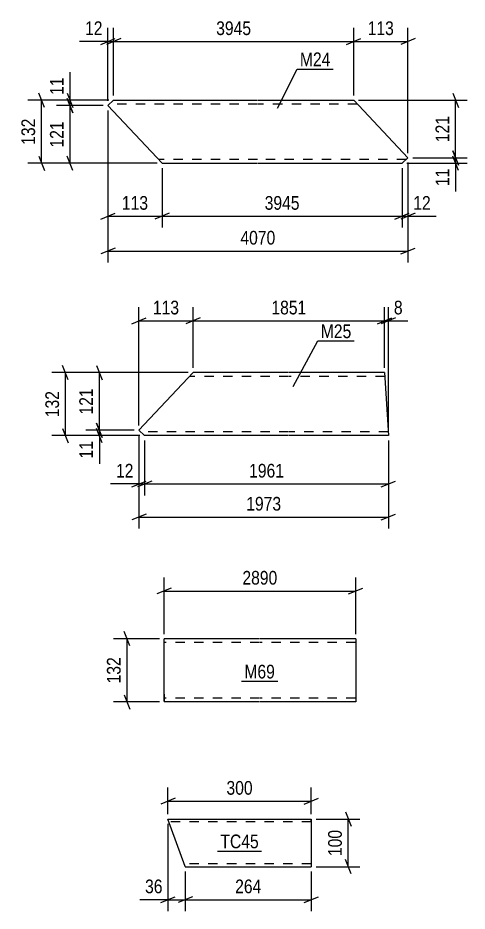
# Model space of a CAD drawing. Header units: millimetres. Extents: x 0 to 841, y 0 to 594.
# Drawn here: x 618.4 to 712.4, y 304 to 491 of the extents above; entities that cross this region are included whole.
import ezdxf

# ---------------------------------------------------------------- set-up
doc = ezdxf.new("R2010")
doc.units = ezdxf.units.MM
doc.linetypes.add('DXK_LINE_DOT2', pattern=[3.9198, 1.9599, -1.9599])
doc.styles.add('Arial Narrow', font='ARIALN.TTF', dxfattribs={"height": 0.2})

# ---------------------------------------------------------------- blocks, each defined once
blk = doc.blocks.new('Part-389636314-27026 - 27025')
at = {"color": 2, "linetype": 'Continuous'}
for p, q in [((643.68, 404.64), (655.03, 416.71)), ((675.03, 416.71), (655.03, 416.71)), ((695.13, 416.71), (675.13, 416.71)), ((695.13, 416.71), (695.94, 403.51)), ((644.89, 403.51), (643.68, 404.64)), ((675.03, 403.51), (644.89, 403.51)), ((695.94, 403.51), (675.13, 403.51))]:
    blk.add_line(p, q, dxfattribs=at)
at = {"color": 7, "linetype": 'DXK_LINE_DOT2'}
for p, q in [((675.03, 415.91), (654.28, 415.91)), ((695.18, 415.91), (675.13, 415.91)), ((675.03, 404.31), (644.04, 404.31)), ((695.9, 404.31), (675.13, 404.31)), ((695.9, 404.31), (695.89, 404.37))]:
    blk.add_line(p, q, dxfattribs=at)
blk = doc.blocks.new('Part-389636314-30167 - 30166')
at = {"color": 2, "linetype": 'Continuous'}
for p, q in [((653.37, 313.32), (649.77, 323.23)), ((649.77, 323.23), (679.77, 323.23)), ((679.77, 323.23), (679.77, 323.14)), ((679.77, 323.14), (679.77, 313.23)), ((653.37, 313.32), (653.41, 313.23)), ((653.41, 313.23), (679.77, 313.23))]:
    blk.add_line(p, q, dxfattribs=at)
at = {"color": 7, "linetype": 'DXK_LINE_DOT2'}
for p, q in [((679.77, 322.63), (649.98, 322.63)), ((679.77, 322.87), (679.77, 323.23)), ((679.77, 313.83), (653.19, 313.83))]:
    blk.add_line(p, q, dxfattribs=at)
blk = doc.blocks.new('Part-389636314-27040 - 27039')
at = {"color": 2, "linetype": 'Continuous'}
for p, q in [((668.97, 360.97), (648.97, 360.97)), ((648.97, 349.37), (648.97, 360.97)), ((689.07, 360.97), (669.07, 360.97)), ((689.07, 360.97), (689.07, 347.77)), ((648.97, 349.37), (648.97, 347.77)), ((668.97, 347.77), (648.97, 347.77)), ((689.07, 347.77), (669.07, 347.77))]:
    blk.add_line(p, q, dxfattribs=at)
at = {"color": 7, "linetype": 'DXK_LINE_DOT2'}
for p, q in [((668.97, 360.17), (648.97, 360.17)), ((689.07, 360.17), (669.07, 360.17)), ((648.97, 347.89), (648.97, 349.37)), ((648.97, 348.57), (648.97, 348.63)), ((668.97, 348.57), (648.97, 348.57)), ((689.07, 348.57), (669.07, 348.57)), ((689.07, 348.57), (689.07, 348.63))]:
    blk.add_line(p, q, dxfattribs=at)
blk = doc.blocks.new('Part-389636314-27019 - 27018')
at = {"color": 2, "linetype": 'Continuous'}
for p, q in [((638.4, 473.74), (637.2, 472.61)), ((638.4, 473.74), (668.55, 473.74)), ((668.65, 473.74), (688.65, 473.74)), ((688.65, 473.74), (700, 461.67)), ((637.2, 472.61), (648.55, 460.54)), ((648.55, 460.54), (668.55, 460.54)), ((668.65, 460.54), (698.8, 460.54)), ((700, 461.67), (698.8, 460.54))]:
    blk.add_line(p, q, dxfattribs=at)
at = {"color": 7, "linetype": 'DXK_LINE_DOT2'}
for p, q in [((668.55, 472.94), (637.55, 472.94)), ((689.4, 472.94), (668.65, 472.94)), ((668.55, 461.34), (647.8, 461.34)), ((699.65, 461.34), (668.65, 461.34))]:
    blk.add_line(p, q, dxfattribs=at)
blk = doc.blocks.new('StraightDimension-389636314-43413 - 27025')
at = {"color": 7, "linetype": 'Continuous'}
for p, q in [((643.68, 405.64), (643.68, 430.4)), ((655.03, 417.71), (655.03, 430.4)), ((642.18, 426.95), (645.18, 428.15)), ((643.68, 427.55), (655.03, 427.55)), ((656.53, 428.15), (653.53, 426.95))]:
    blk.add_line(p, q, dxfattribs=at)
at = {"color": 0}
blk.add_wipeout([(652.7, 428.3), (652.7, 432.5), (646.02, 432.5), (646.02, 428.3)], dxfattribs=at)
at = {"color": 3, "style": 'Arial Narrow'}
blk.add_text('113', height=2.863, dxfattribs=at).set_placement((646.62, 428.9))
blk = doc.blocks.new('StraightDimension-389636314-27499 - 27025')
at = {"color": 7, "linetype": 'Continuous'}
for p, q in [((643.68, 403.64), (643.68, 384.07)), ((695.94, 402.51), (695.94, 384.07)), ((645.18, 387.07), (642.18, 385.87)), ((643.68, 386.47), (695.94, 386.47)), ((694.44, 385.87), (697.44, 387.07))]:
    blk.add_line(p, q, dxfattribs=at)
at = {"color": 0}
blk.add_wipeout([(674.07, 387.22), (674.07, 391.42), (665.56, 391.42), (665.56, 387.22)], dxfattribs=at)
at = {"color": 3, "style": 'Arial Narrow'}
blk.add_text('1973', height=2.863, dxfattribs=at).set_placement((666.16, 387.82))
blk = doc.blocks.new('StraightDimension-389636314-43454 - 27025')
at = {"color": 7, "linetype": 'Continuous'}
for p, q in [((644.89, 402.51), (644.89, 390.99)), ((695.94, 402.51), (695.94, 390.99)), ((646.39, 393.99), (643.39, 392.79)), ((644.89, 393.39), (695.94, 393.39)), ((694.44, 392.79), (697.44, 393.99))]:
    blk.add_line(p, q, dxfattribs=at)
at = {"color": 0}
blk.add_wipeout([(674.67, 394.14), (674.67, 398.34), (666.16, 398.34), (666.16, 394.14)], dxfattribs=at)
at = {"color": 3, "style": 'Arial Narrow'}
blk.add_text('1961', height=2.863, dxfattribs=at).set_placement((666.76, 394.74))
blk = doc.blocks.new('StraightDimension-389636314-29833 - 27025')
at = {"color": 7, "linetype": 'Continuous'}
for p, q in [((628.92, 415.21), (627.72, 418.21)), ((654.03, 416.71), (625.47, 416.71)), ((628.32, 403.51), (628.32, 416.71)), ((627.72, 405.01), (628.92, 402.01)), ((643.89, 403.51), (625.47, 403.51))]:
    blk.add_line(p, q, dxfattribs=at)
at = {"color": 0}
blk.add_wipeout([(627.57, 413.45), (623.37, 413.45), (623.37, 406.77), (627.57, 406.77)], dxfattribs=at)
at = {"color": 3, "style": 'Arial Narrow'}
blk.add_text('132', height=2.863, rotation=90.0002, dxfattribs=at).set_placement((626.97, 407.37))
blk = doc.blocks.new('StraightDimension-389636314-43411 - 27025')
at = {"color": 7, "linetype": 'Continuous'}
for p, q in [((695.13, 417.71), (695.13, 430.4)), ((695.94, 404.51), (695.94, 430.4)), ((693.63, 426.95), (696.63, 428.15)), ((697.44, 428.15), (694.44, 426.95)), ((695.13, 427.55), (695.94, 427.55))]:
    blk.add_line(p, q, dxfattribs=at)
at = {"color": 0}
blk.add_wipeout([(699.5, 428.3), (699.5, 432.5), (696.47, 432.5), (696.47, 428.3)], dxfattribs=at)
at = {"color": 7, "linetype": 'Continuous'}
blk.add_line((695.94, 427.55), (700.02, 427.55), dxfattribs=at)
blk.add_line((695.94, 427.55), (700.02, 427.55), dxfattribs=at)
at = {"color": 3, "style": 'Arial Narrow'}
blk.add_text('8', height=2.86, dxfattribs=at).set_placement((697.07, 428.9))
blk = doc.blocks.new('StraightDimension-389636314-43412 - 27025')
at = {"color": 7, "linetype": 'Continuous'}
for p, q in [((655.03, 417.71), (655.03, 430.4)), ((695.13, 417.71), (695.13, 430.4)), ((656.53, 428.15), (653.53, 426.95)), ((655.03, 427.55), (695.13, 427.55)), ((693.63, 426.95), (696.63, 428.15))]:
    blk.add_line(p, q, dxfattribs=at)
at = {"color": 0}
blk.add_wipeout([(679.34, 428.3), (679.34, 432.5), (670.83, 432.5), (670.83, 428.3)], dxfattribs=at)
at = {"color": 3, "style": 'Arial Narrow'}
blk.add_text('1851', height=2.863, dxfattribs=at).set_placement((671.43, 428.9))
blk = doc.blocks.new('StraightDimension-389636314-43455 - 27025')
at = {"color": 7, "linetype": 'Continuous'}
for p, q in [((643.68, 403.64), (643.68, 390.99)), ((644.89, 402.51), (644.89, 390.99)), ((642.18, 392.79), (645.18, 393.99)), ((646.39, 393.99), (643.39, 392.79)), ((643.68, 393.39), (644.89, 393.39))]:
    blk.add_line(p, q, dxfattribs=at)
at = {"color": 0}
blk.add_wipeout([(643.16, 394.14), (643.16, 398.34), (638.3, 398.34), (638.3, 394.14)], dxfattribs=at)
at = {"color": 7, "linetype": 'Continuous'}
blk.add_line((643.68, 393.39), (637.78, 393.39), dxfattribs=at)
blk.add_line((643.68, 393.39), (637.78, 393.39), dxfattribs=at)
at = {"color": 3, "style": 'Arial Narrow'}
blk.add_text('12', height=2.863, dxfattribs=at).set_placement((638.9, 394.74))
blk = doc.blocks.new('StraightDimension-389636314-44651 - 27025')
at = {"color": 7, "linetype": 'Continuous'}
for p, q in [((634.83, 418.21), (636.03, 415.21)), ((654.03, 416.71), (632.58, 416.71)), ((635.43, 404.64), (635.43, 416.71)), ((636.03, 403.14), (634.83, 406.14)), ((642.68, 404.64), (632.58, 404.64))]:
    blk.add_line(p, q, dxfattribs=at)
at = {"color": 0}
blk.add_wipeout([(634.68, 414.02), (630.48, 414.02), (630.48, 407.33), (634.68, 407.33)], dxfattribs=at)
at = {"color": 3, "style": 'Arial Narrow'}
blk.add_text('121', height=2.863, rotation=90.0002, dxfattribs=at).set_placement((634.08, 407.93))
blk = doc.blocks.new('StraightDimension-389636314-44652 - 27025')
at = {"color": 7, "linetype": 'Continuous'}
for p, q in [((634.83, 406.14), (636.03, 403.14)), ((642.68, 404.64), (632.58, 404.64)), ((636.03, 402.01), (634.83, 405.01)), ((635.43, 403.51), (635.43, 404.64)), ((643.89, 403.51), (632.58, 403.51))]:
    blk.add_line(p, q, dxfattribs=at)
at = {"color": 0}
blk.add_wipeout([(634.68, 402.98), (630.48, 402.98), (630.48, 398.13), (634.68, 398.13)], dxfattribs=at)
at = {"color": 7, "linetype": 'Continuous'}
blk.add_line((635.43, 403.51), (635.43, 397.6), dxfattribs=at)
blk.add_line((635.43, 403.51), (635.43, 397.6), dxfattribs=at)
at = {"color": 3, "style": 'Arial Narrow'}
blk.add_text('11', height=2.863, rotation=90.0002, dxfattribs=at).set_placement((634.08, 398.73))
blk = doc.blocks.new('StraightDimension-389636314-30339 - 30166')
at = {"color": 7, "linetype": 'Continuous'}
for p, q in [((653.41, 312.23), (653.41, 303.95)), ((679.77, 312.23), (679.77, 303.95)), ((654.91, 306.95), (651.91, 305.75)), ((678.27, 305.75), (681.27, 306.95)), ((653.41, 306.35), (679.77, 306.35))]:
    blk.add_line(p, q, dxfattribs=at)
at = {"color": 0}
blk.add_wipeout([(669.93, 307.1), (669.93, 311.3), (663.24, 311.3), (663.24, 307.1)], dxfattribs=at)
at = {"color": 3, "style": 'Arial Narrow'}
blk.add_text('264', height=2.863, dxfattribs=at).set_placement((663.84, 307.7))
blk = doc.blocks.new('StraightDimension-389636314-30328 - 30166')
at = {"color": 7, "linetype": 'Continuous'}
for p, q in [((649.77, 324.23), (649.77, 329.83)), ((679.77, 324.23), (679.77, 329.83)), ((651.27, 327.58), (648.27, 326.38)), ((678.27, 326.38), (681.27, 327.58)), ((649.77, 326.98), (679.77, 326.98))]:
    blk.add_line(p, q, dxfattribs=at)
at = {"color": 0}
blk.add_wipeout([(668.11, 327.73), (668.11, 331.93), (661.42, 331.93), (661.42, 327.73)], dxfattribs=at)
at = {"color": 3, "style": 'Arial Narrow'}
blk.add_text('300', height=2.863, dxfattribs=at).set_placement((662.02, 328.33))
blk = doc.blocks.new('StraightDimension-389636314-30340 - 30166')
at = {"color": 7, "linetype": 'Continuous'}
for p, q in [((649.77, 322.23), (649.77, 303.95)), ((653.41, 312.23), (653.41, 303.95)), ((648.27, 305.75), (651.27, 306.95)), ((654.91, 306.95), (651.91, 305.75)), ((649.77, 306.35), (653.41, 306.35))]:
    blk.add_line(p, q, dxfattribs=at)
at = {"color": 0}
blk.add_wipeout([(649.24, 307.1), (649.24, 311.3), (644.38, 311.3), (644.38, 307.1)], dxfattribs=at)
at = {"color": 7, "linetype": 'Continuous'}
blk.add_line((649.77, 306.35), (643.86, 306.35), dxfattribs=at)
blk.add_line((649.77, 306.35), (643.86, 306.35), dxfattribs=at)
at = {"color": 3, "style": 'Arial Narrow'}
blk.add_text('36', height=2.863, dxfattribs=at).set_placement((644.98, 307.7))
blk = doc.blocks.new('StraightDimension-389636314-30374 - 30166')
at = {"color": 7, "linetype": 'Continuous'}
for p, q in [((686.92, 324.73), (688.12, 321.73)), ((680.77, 323.23), (689.92, 323.23)), ((687.52, 313.23), (687.52, 323.23)), ((688.12, 311.73), (686.92, 314.73)), ((680.77, 313.23), (689.92, 313.23))]:
    blk.add_line(p, q, dxfattribs=at)
at = {"color": 0}
blk.add_wipeout([(686.77, 321.57), (682.57, 321.57), (682.57, 314.88), (686.77, 314.88)], dxfattribs=at)
at = {"color": 3, "style": 'Arial Narrow'}
blk.add_text('100', height=2.863, rotation=90.0002, dxfattribs=at).set_placement((686.17, 315.48))
blk = doc.blocks.new('StraightDimension-389636314-27503 - 27039')
at = {"color": 7, "linetype": 'Continuous'}
for p, q in [((648.97, 361.97), (648.97, 373.82)), ((689.07, 361.97), (689.07, 373.82)), ((650.47, 371.57), (647.47, 370.37)), ((648.97, 370.97), (689.07, 370.97)), ((687.57, 370.37), (690.57, 371.57))]:
    blk.add_line(p, q, dxfattribs=at)
at = {"color": 0}
blk.add_wipeout([(673.27, 371.72), (673.27, 375.92), (664.76, 375.92), (664.76, 371.72)], dxfattribs=at)
at = {"color": 3, "style": 'Arial Narrow'}
blk.add_text('2890', height=2.863, dxfattribs=at).set_placement((665.36, 372.32))
blk = doc.blocks.new('StraightDimension-389636314-29893 - 27039')
at = {"color": 7, "linetype": 'Continuous'}
for p, q in [((641.81, 359.47), (640.61, 362.47)), ((647.97, 360.97), (638.36, 360.97)), ((641.21, 347.77), (641.21, 360.97)), ((640.61, 349.27), (641.81, 346.27)), ((647.97, 347.77), (638.36, 347.77))]:
    blk.add_line(p, q, dxfattribs=at)
at = {"color": 0}
blk.add_wipeout([(640.46, 357.71), (636.26, 357.71), (636.26, 351.03), (640.46, 351.03)], dxfattribs=at)
at = {"color": 3, "style": 'Arial Narrow'}
blk.add_text('132', height=2.863, rotation=90.0002, dxfattribs=at).set_placement((639.86, 351.63))
blk = doc.blocks.new('StraightDimension-389636314-43554 - 27018')
at = {"color": 7, "linetype": 'Continuous'}
for p, q in [((709.4, 475.24), (710.6, 472.24)), ((689.65, 473.74), (712.4, 473.74)), ((710, 461.67), (710, 473.74)), ((710.6, 460.17), (709.4, 463.17)), ((701, 461.67), (712.4, 461.67))]:
    blk.add_line(p, q, dxfattribs=at)
at = {"color": 0}
blk.add_wipeout([(709.25, 471.05), (705.05, 471.05), (705.05, 464.36), (709.25, 464.36)], dxfattribs=at)
at = {"color": 3, "style": 'Arial Narrow'}
blk.add_text('121', height=2.863, rotation=90.0002, dxfattribs=at).set_placement((708.65, 464.96))
blk = doc.blocks.new('StraightDimension-389636314-43511 - 27018')
at = {"color": 7, "linetype": 'Continuous'}
for p, q in [((700, 460.67), (700, 447.06)), ((698.8, 459.54), (698.8, 447.06)), ((697.3, 448.86), (700.3, 450.06)), ((701.5, 450.06), (698.5, 448.86)), ((698.8, 449.46), (700, 449.46))]:
    blk.add_line(p, q, dxfattribs=at)
at = {"color": 0}
blk.add_wipeout([(705.38, 450.21), (705.38, 454.41), (700.52, 454.41), (700.52, 450.21)], dxfattribs=at)
at = {"color": 7, "linetype": 'Continuous'}
blk.add_line((700, 449.46), (705.91, 449.46), dxfattribs=at)
blk.add_line((700, 449.46), (705.91, 449.46), dxfattribs=at)
at = {"color": 3, "style": 'Arial Narrow'}
blk.add_text('12', height=2.863, dxfattribs=at).set_placement((701.12, 450.81))
blk = doc.blocks.new('StraightDimension-389636314-27469 - 27018')
at = {"color": 7, "linetype": 'Continuous'}
for p, q in [((637.2, 471.61), (637.2, 439.77)), ((700, 460.67), (700, 439.77)), ((638.7, 442.77), (635.7, 441.57)), ((637.2, 442.17), (700, 442.17)), ((698.5, 441.57), (701.5, 442.77))]:
    blk.add_line(p, q, dxfattribs=at)
at = {"color": 0}
blk.add_wipeout([(672.86, 442.92), (672.86, 447.12), (664.34, 447.12), (664.34, 442.92)], dxfattribs=at)
at = {"color": 3, "style": 'Arial Narrow'}
blk.add_text('4070', height=2.863, dxfattribs=at).set_placement((664.94, 443.52))
blk = doc.blocks.new('StraightDimension-389636314-29810 - 27018')
at = {"color": 7, "linetype": 'Continuous'}
for p, q in [((623.91, 472.24), (622.71, 475.24)), ((637.4, 473.74), (620.46, 473.74)), ((623.31, 460.54), (623.31, 473.74)), ((622.71, 462.04), (623.91, 459.04)), ((647.55, 460.54), (620.46, 460.54))]:
    blk.add_line(p, q, dxfattribs=at)
at = {"color": 0}
blk.add_wipeout([(622.56, 470.48), (618.36, 470.48), (618.36, 463.8), (622.56, 463.8)], dxfattribs=at)
at = {"color": 3, "style": 'Arial Narrow'}
blk.add_text('132', height=2.863, rotation=90.0002, dxfattribs=at).set_placement((621.96, 464.4))
blk = doc.blocks.new('StraightDimension-389636314-43512 - 27018')
at = {"color": 7, "linetype": 'Continuous'}
for p, q in [((648.55, 459.54), (648.55, 447.06)), ((698.8, 459.54), (698.8, 447.06)), ((650.05, 450.06), (647.05, 448.86)), ((648.55, 449.46), (698.8, 449.46)), ((697.3, 448.86), (700.3, 450.06))]:
    blk.add_line(p, q, dxfattribs=at)
at = {"color": 0}
blk.add_wipeout([(677.93, 450.21), (677.93, 454.41), (669.42, 454.41), (669.42, 450.21)], dxfattribs=at)
at = {"color": 3, "style": 'Arial Narrow'}
blk.add_text('3945', height=2.863, dxfattribs=at).set_placement((670.02, 450.81))
blk = doc.blocks.new('StraightDimension-389636314-43513 - 27018')
at = {"color": 7, "linetype": 'Continuous'}
for p, q in [((637.2, 471.61), (637.2, 447.06)), ((648.55, 459.54), (648.55, 447.06)), ((635.7, 448.86), (638.7, 450.06)), ((637.2, 449.46), (648.55, 449.46)), ((650.05, 450.06), (647.05, 448.86))]:
    blk.add_line(p, q, dxfattribs=at)
at = {"color": 0}
blk.add_wipeout([(646.22, 450.21), (646.22, 454.41), (639.53, 454.41), (639.53, 450.21)], dxfattribs=at)
at = {"color": 3, "style": 'Arial Narrow'}
blk.add_text('113', height=2.863, dxfattribs=at).set_placement((640.13, 450.81))
blk = doc.blocks.new('StraightDimension-389636314-43683 - 27018')
at = {"color": 7, "linetype": 'Continuous'}
for p, q in [((688.65, 474.74), (688.65, 488.89)), ((700, 462.67), (700, 488.89)), ((687.15, 485.44), (690.15, 486.64)), ((701.5, 486.64), (698.5, 485.44)), ((688.65, 486.04), (700, 486.04))]:
    blk.add_line(p, q, dxfattribs=at)
at = {"color": 0}
blk.add_wipeout([(697.67, 486.79), (697.67, 490.99), (690.98, 490.99), (690.98, 486.79)], dxfattribs=at)
at = {"color": 3, "style": 'Arial Narrow'}
blk.add_text('113', height=2.863, dxfattribs=at).set_placement((691.58, 487.39))
blk = doc.blocks.new('StraightDimension-389636314-43555 - 27018')
at = {"color": 7, "linetype": 'Continuous'}
for p, q in [((709.4, 463.17), (710.6, 460.17)), ((710.6, 459.04), (709.4, 462.04)), ((699.8, 460.54), (712.4, 460.54)), ((701, 461.67), (712.4, 461.67)), ((710, 460.54), (710, 461.67))]:
    blk.add_line(p, q, dxfattribs=at)
at = {"color": 0}
blk.add_wipeout([(709.25, 460.02), (705.05, 460.02), (705.05, 455.16), (709.25, 455.16)], dxfattribs=at)
at = {"color": 7, "linetype": 'Continuous'}
blk.add_line((710, 460.54), (710, 454.63), dxfattribs=at)
blk.add_line((710, 460.54), (710, 454.63), dxfattribs=at)
at = {"color": 3, "style": 'Arial Narrow'}
blk.add_text('11', height=2.863, rotation=90.0002, dxfattribs=at).set_placement((708.65, 455.76))
blk = doc.blocks.new('StraightDimension-389636314-43587 - 27018')
at = {"color": 7, "linetype": 'Continuous'}
for p, q in [((628.69, 475.24), (629.89, 472.24)), ((637.4, 473.74), (626.44, 473.74)), ((629.89, 471.11), (628.69, 474.11)), ((629.29, 472.61), (629.29, 473.74)), ((636.2, 472.61), (626.44, 472.61))]:
    blk.add_line(p, q, dxfattribs=at)
at = {"color": 0}
blk.add_wipeout([(628.54, 479.12), (624.34, 479.12), (624.34, 474.27), (628.54, 474.27)], dxfattribs=at)
at = {"color": 7, "linetype": 'Continuous'}
blk.add_line((629.29, 473.74), (629.29, 479.65), dxfattribs=at)
blk.add_line((629.29, 473.74), (629.29, 479.65), dxfattribs=at)
at = {"color": 3, "style": 'Arial Narrow'}
blk.add_text('11', height=2.863, rotation=90.0002, dxfattribs=at).set_placement((627.94, 474.87))
blk = doc.blocks.new('StraightDimension-389636314-43588 - 27018')
at = {"color": 7, "linetype": 'Continuous'}
for p, q in [((628.69, 474.11), (629.89, 471.11)), ((636.2, 472.61), (626.44, 472.61)), ((629.29, 460.54), (629.29, 472.61)), ((629.89, 459.04), (628.69, 462.04)), ((647.55, 460.54), (626.44, 460.54))]:
    blk.add_line(p, q, dxfattribs=at)
at = {"color": 0}
blk.add_wipeout([(628.54, 469.92), (624.34, 469.92), (624.34, 463.23), (628.54, 463.23)], dxfattribs=at)
at = {"color": 3, "style": 'Arial Narrow'}
blk.add_text('121', height=2.863, rotation=90.0002, dxfattribs=at).set_placement((627.94, 463.83))
blk = doc.blocks.new('StraightDimension-389636314-43684 - 27018')
at = {"color": 7, "linetype": 'Continuous'}
for p, q in [((638.4, 474.74), (638.4, 488.89)), ((688.65, 474.74), (688.65, 488.89)), ((639.9, 486.64), (636.9, 485.44)), ((687.15, 485.44), (690.15, 486.64)), ((638.4, 486.04), (688.65, 486.04))]:
    blk.add_line(p, q, dxfattribs=at)
at = {"color": 0}
blk.add_wipeout([(667.78, 486.79), (667.78, 490.99), (659.27, 490.99), (659.27, 486.79)], dxfattribs=at)
at = {"color": 3, "style": 'Arial Narrow'}
blk.add_text('3945', height=2.863, dxfattribs=at).set_placement((659.87, 487.39))
blk = doc.blocks.new('StraightDimension-389636314-43685 - 27018')
at = {"color": 7, "linetype": 'Continuous'}
for p, q in [((637.2, 473.61), (637.2, 488.89)), ((638.4, 474.74), (638.4, 488.89)), ((635.7, 485.44), (638.7, 486.64)), ((639.9, 486.64), (636.9, 485.44)), ((637.2, 486.04), (638.4, 486.04))]:
    blk.add_line(p, q, dxfattribs=at)
at = {"color": 0}
blk.add_wipeout([(636.68, 486.79), (636.68, 490.99), (631.82, 490.99), (631.82, 486.79)], dxfattribs=at)
at = {"color": 7, "linetype": 'Continuous'}
blk.add_line((637.2, 486.04), (631.29, 486.04), dxfattribs=at)
blk.add_line((637.2, 486.04), (631.29, 486.04), dxfattribs=at)
at = {"color": 3, "style": 'Arial Narrow'}
blk.add_text('12', height=2.863, dxfattribs=at).set_placement((632.42, 487.39))
blk = doc.blocks.new('Mark-389636314-27869 - 27025')
at = {"color": 0}
blk.add_wipeout([(688.17, 423.93), (688.17, 426.93), (681.77, 426.93), (681.77, 423.93)], dxfattribs=at)
blk.add_wipeout([(688.17, 423.93), (688.17, 426.93), (681.77, 426.93), (681.77, 423.93)], dxfattribs=at)
at = {"color": 30, "linetype": 'Continuous'}
for p, q in [((675.95, 413.8), (681.17, 423.33)), ((681.17, 423.33), (688.77, 423.33))]:
    blk.add_line(p, q, dxfattribs=at)
at = {"color": 3, "style": 'Arial Narrow'}
blk.add_text('M25', height=2.863, dxfattribs=at).set_placement((681.77, 423.93))
blk = doc.blocks.new('Mark-389636314-30315 - 30166')
at = {"color": 0}
blk.add_wipeout([(668.78, 317.12), (668.78, 320.12), (660.75, 320.12), (660.75, 317.12)], dxfattribs=at)
blk.add_wipeout([(668.78, 317.12), (668.78, 320.12), (660.75, 320.12), (660.75, 317.12)], dxfattribs=at)
at = {"color": 30, "linetype": 'Continuous'}
blk.add_line((660.15, 316.52), (669.38, 316.52), dxfattribs=at)
at = {"color": 3, "style": 'Arial Narrow'}
blk.add_text('TC45', height=2.863, dxfattribs=at).set_placement((660.75, 317.12))
blk = doc.blocks.new('Mark-389636314-27872 - 27039')
at = {"color": 0}
blk.add_wipeout([(672.17, 352.67), (672.17, 355.67), (665.77, 355.67), (665.77, 352.67)], dxfattribs=at)
blk.add_wipeout([(672.17, 352.67), (672.17, 355.67), (665.77, 355.67), (665.77, 352.67)], dxfattribs=at)
at = {"color": 30, "linetype": 'Continuous'}
blk.add_line((665.17, 352.07), (672.77, 352.07), dxfattribs=at)
at = {"color": 3, "style": 'Arial Narrow'}
blk.add_text('M69', height=2.863, dxfattribs=at).set_placement((665.77, 352.67))
blk = doc.blocks.new('Mark-389636314-27866 - 27018')
at = {"color": 0}
blk.add_wipeout([(683.79, 480.87), (683.79, 483.87), (677.39, 483.87), (677.39, 480.87)], dxfattribs=at)
blk.add_wipeout([(683.79, 480.87), (683.79, 483.87), (677.39, 483.87), (677.39, 480.87)], dxfattribs=at)
at = {"color": 30, "linetype": 'Continuous'}
for p, q in [((672.7, 472.07), (676.79, 480.27)), ((676.79, 480.27), (684.39, 480.27))]:
    blk.add_line(p, q, dxfattribs=at)
at = {"color": 3, "style": 'Arial Narrow'}
blk.add_text('M24', height=2.863, dxfattribs=at).set_placement((677.39, 480.87))

msp = doc.modelspace()

# ---------------------------------------------------------------- block references
for name in ['Part-389636314-27019 - 27018', 'Part-389636314-27026 - 27025', 'StraightDimension-389636314-27503 - 27039', 'Part-389636314-27040 - 27039', 'StraightDimension-389636314-30328 - 30166', 'Part-389636314-30167 - 30166', 'StraightDimension-389636314-30339 - 30166']:
    msp.add_blockref(name, (0, 0))

# ---------------------------------------------------------------- next in the draw order: block references
for name in ['StraightDimension-389636314-43554 - 27018', 'StraightDimension-389636314-43413 - 27025', 'StraightDimension-389636314-27499 - 27025', 'StraightDimension-389636314-29893 - 27039', 'Mark-389636314-27872 - 27039', 'StraightDimension-389636314-30374 - 30166', 'StraightDimension-389636314-30340 - 30166', 'Mark-389636314-30315 - 30166']:
    msp.add_blockref(name, (0, 0))

# ---------------------------------------------------------------- next in the draw order: block references
for name in ['StraightDimension-389636314-43511 - 27018', 'StraightDimension-389636314-43411 - 27025', 'StraightDimension-389636314-43454 - 27025']:
    msp.add_blockref(name, (0, 0))

# ---------------------------------------------------------------- next in the draw order: block references
for name in ['StraightDimension-389636314-27469 - 27018', 'StraightDimension-389636314-29833 - 27025']:
    msp.add_blockref(name, (0, 0))

# ---------------------------------------------------------------- next in the draw order: block references
for name in ['StraightDimension-389636314-43683 - 27018', 'StraightDimension-389636314-29810 - 27018', 'StraightDimension-389636314-43412 - 27025', 'StraightDimension-389636314-43455 - 27025']:
    msp.add_blockref(name, (0, 0))

# ---------------------------------------------------------------- next in the draw order: block references
for name in ['StraightDimension-389636314-43512 - 27018', 'Mark-389636314-27869 - 27025', 'StraightDimension-389636314-44651 - 27025']:
    msp.add_blockref(name, (0, 0))

# ---------------------------------------------------------------- next in the draw order: block references
for name in ['StraightDimension-389636314-43513 - 27018', 'StraightDimension-389636314-43555 - 27018', 'StraightDimension-389636314-44652 - 27025']:
    msp.add_blockref(name, (0, 0))

# ---------------------------------------------------------------- next in the draw order: block references
msp.add_blockref('StraightDimension-389636314-43587 - 27018', (0, 0))

# ---------------------------------------------------------------- next in the draw order: block references
msp.add_blockref('StraightDimension-389636314-43588 - 27018', (0, 0))

# ---------------------------------------------------------------- next in the draw order: block references
msp.add_blockref('StraightDimension-389636314-43684 - 27018', (0, 0))

# ---------------------------------------------------------------- next in the draw order: block references
for name in ['StraightDimension-389636314-43685 - 27018', 'Mark-389636314-27866 - 27018']:
    msp.add_blockref(name, (0, 0))

doc.saveas('drawing.dxf')
